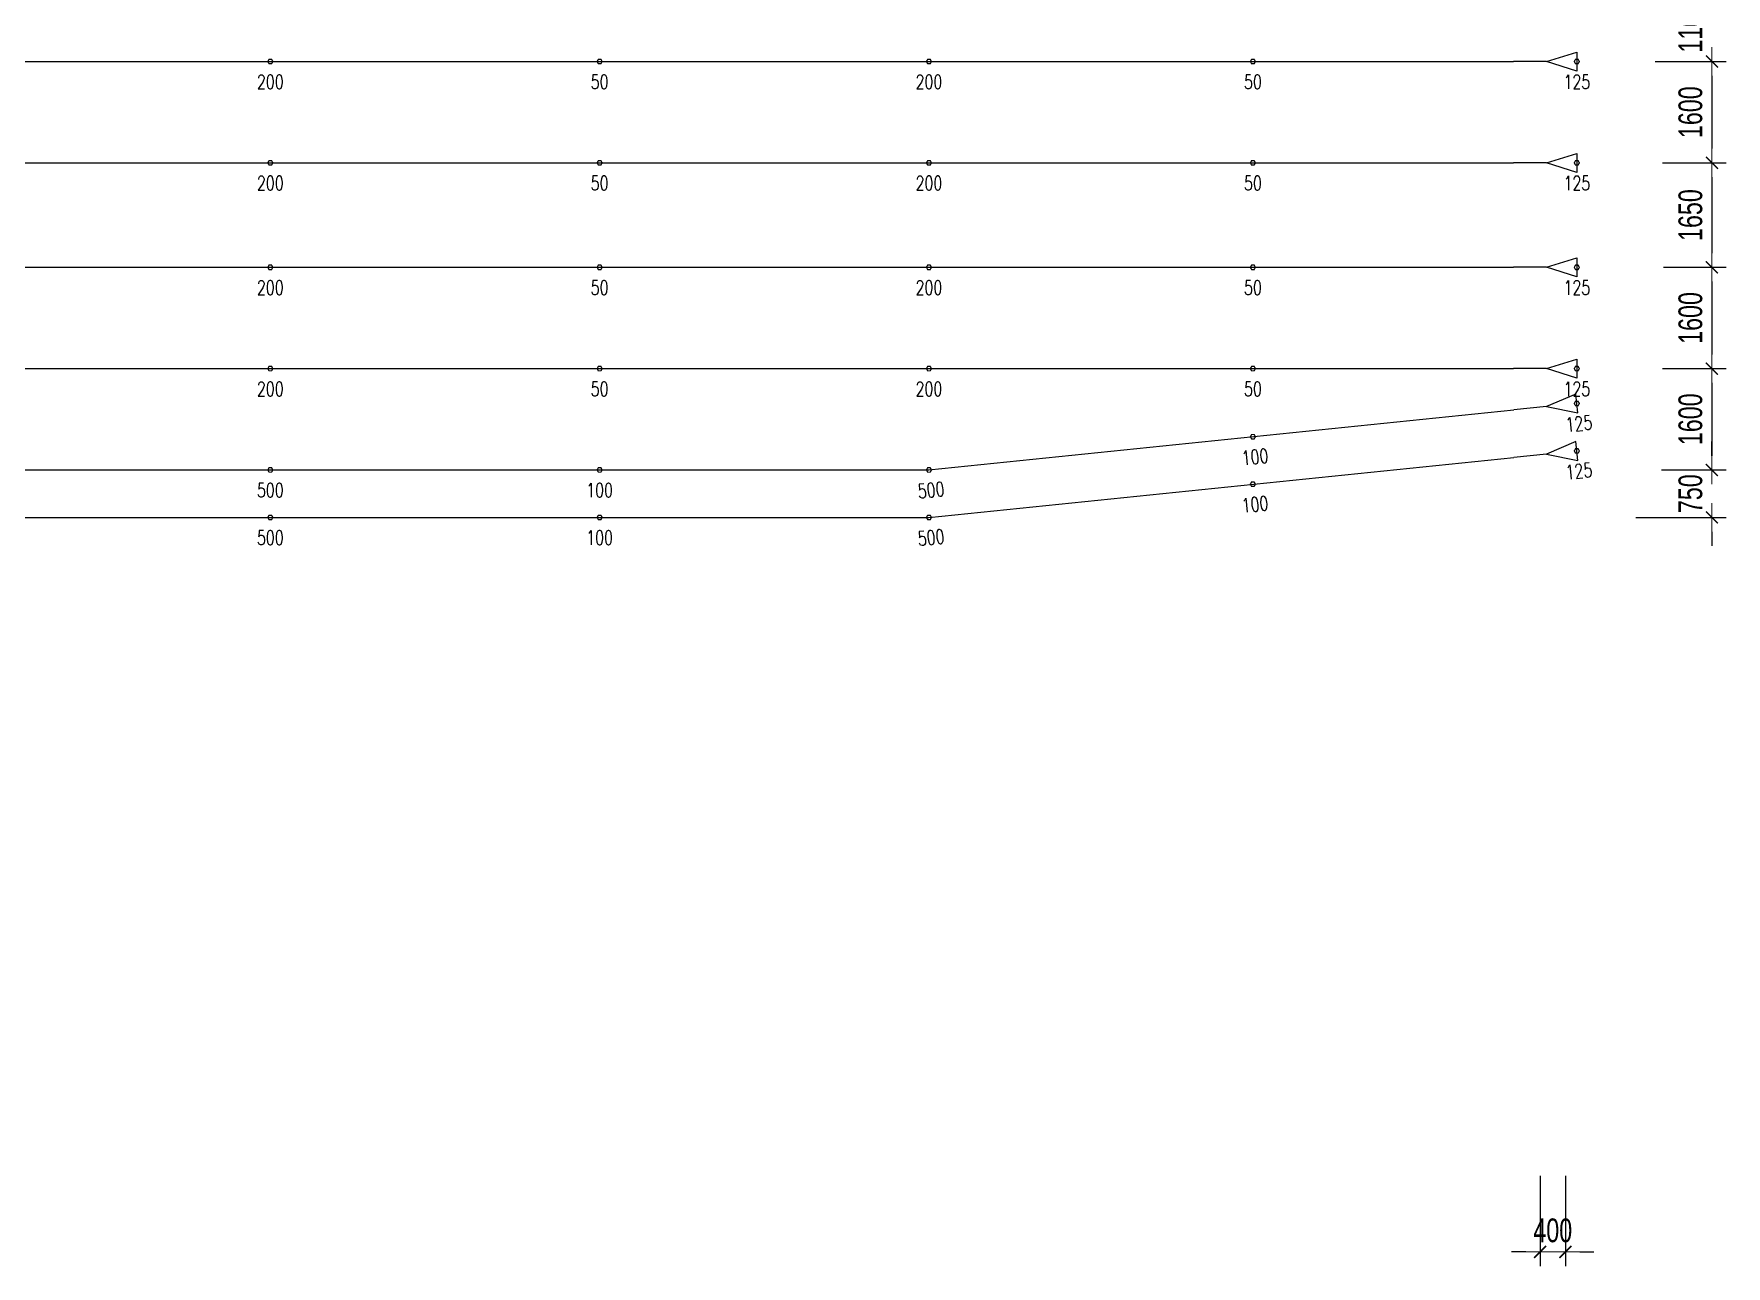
# Model space of a CAD drawing. Header units: millimetres. Extents: x 118516 to 588795, y -24154 to 50684.
# Drawn here: x 420116 to 446838, y -2925 to 16538 of the extents above; entities that cross this region are included whole.
import ezdxf
from ezdxf.enums import TextEntityAlignment as Align

# ---------------------------------------------------------------- set-up
doc = ezdxf.new("R2010")
doc.units = ezdxf.units.MM
doc.layers.get('0').update_dxf_attribs({"lineweight": 20})
doc.layers.get('Defpoints').update_dxf_attribs({"color": 151, "lineweight": 9})
doc.layers.add('ARES_TAG', color=3, linetype='Continuous')
doc.layers.add('NDC_S_TENDON', color=10, linetype='Continuous')
doc.layers.add('Current plane_Column', color=7, linetype='Continuous', true_color=0x4b00ff)
for name, color, linetype, lineweight in [('NDC_S-TENDON', 6, 'Continuous', 35), ('NDC_S_ANNO', 7, 'Continuous', 20), ('NDC_S_DIM', 1, 'Continuous', 15)]:
    doc.layers.add(name, color=color, linetype=linetype, lineweight=lineweight)
doc.styles.add('ARES_ROMANS_0.36', font='romans.shx', dxfattribs={"width": 0.36, "bigfont": 'vns.shx'})
doc.styles.add('NDC_ANNO', font='', dxfattribs={"width": 0.8})
doc.styles.add('NDC_DIM', font='', dxfattribs={"width": 0.75})
doc.styles.get('NDC_ANNO').set_extended_font_data('Dotum')
doc.styles.get('NDC_DIM').set_extended_font_data('Dotum')
doc.dimstyles.new('NDC_dim_150', dxfattribs={"dimscale": 150, "dimtxt": 2.5, "dimasz": 1.5, "dimexe": 1.5, "dimexo": 2.5, "dimgap": 1, "dimtad": 1, "dimdec": 0, "dimzin": 0, "dimdsep": 46, "dimtxsty": 'NDC_DIM', "dimblk": 'DIMMARK', "dimcen": 0.09, "dimdle": 1.2, "dimclrd": 1, "dimclre": 1, "dimclrt": 3, "dimadec": 0, "dimazin": 0, "dimtfac": 1, "dimtdec": 0, "dimtix": 1, "dimtofl": 0, "dimtmove": 0, "dimatfit": 3, "dimfxl": 8, "dimfxlon": 1, "dimtolj": 1, "dimtzin": 0, "dimarcsym": 0})

# ---------------------------------------------------------------- blocks, each defined once
blk = doc.blocks.new('DIMMARK')
at = {"layer": 'NDC_S_DIM', "color": 1}
blk.add_line((-1.5, 0), (1, 0), dxfattribs=at)
at = {"layer": 'NDC_S_DIM', "color": 2, "const_width": 0.1}
blk.add_lwpolyline([(-0.42, -0.42), (0.42, 0.42)], dxfattribs=at)
blk = doc.blocks.new('*D22')
at = {"layer": 'Defpoints', "color": 0, "ltscale": 100, "transparency": 16777216}
for p in [(443900, 12767), (444300, 12767), (444300, -2700)]:
    blk.add_point(p, dxfattribs=at)
at = {"layer": 'NDC_S_DIM', "color": 1, "lineweight": -2, "ltscale": 100, "transparency": 16777216}
for p, q in [((443900, -1500), (443900, -2925)), ((444300, -1500), (444300, -2925)), ((443675, -2700), (443450, -2700)), ((444525, -2700), (444750, -2700))]:
    blk.add_line(p, q, dxfattribs=at)
at = {"layer": 'NDC_S_DIM', "color": 1, "lineweight": -2, "ltscale": 100, "transparency": 16777216, "xscale": 225, "yscale": 225, "zscale": 225}
blk.add_blockref('DIMMARK', (443900, -2700), dxfattribs=at)
at = {"layer": 'NDC_S_DIM', "color": 1, "lineweight": -2, "ltscale": 100, "transparency": 16777216, "xscale": 225, "yscale": 225, "zscale": 225, "rotation": 180}
blk.add_blockref('DIMMARK', (444300, -2700), dxfattribs=at)
at = {"layer": 'NDC_S_DIM', "color": 3, "ltscale": 100, "transparency": 16777216, "insert": (444100, -2362), "char_height": 375, "attachment_point": 5, "style": 'NDC_DIM'}
blk.add_mtext('\\A1;400', dxfattribs=at)
blk = doc.blocks.new('*U490')
at = {"layer": 'NDC_S_TENDON'}
blk.add_line((5123, 0), (56672, 0), dxfattribs=at)
blk.add_lwpolyline([(57192, 0), (57672, 150), (57672, -150), (57192, 0), (56672, 0)], dxfattribs=at)
at = {"layer": 'ARES_TAG', "style": 'ARES_ROMANS_0.36', "width": 0.36}
blk.add_attdef('S3', text='', height=375, dxfattribs=at).set_placement((-7518, 0), align=Align.MIDDLE_CENTER)
blk = doc.blocks.new('*U530')
at = {"layer": 'NDC_S_TENDON'}
for p, q in [((-16450, 0), (25150, 0)), ((25150, 0), (34386, -948))]:
    blk.add_line(p, q, dxfattribs=at)
blk.add_lwpolyline([(34903, -1001), (35396, -901), (35365, -1199), (34903, -1001), (34386, -948)], dxfattribs=at)
at = {"layer": 'ARES_TAG', "style": 'ARES_ROMANS_0.36', "width": 0.36}
blk.add_attdef('S3', text='', height=375, rotation=6.0284, dxfattribs=at).set_placement((-29792, -1409), align=Align.MIDDLE_CENTER)
blk = doc.blocks.new('*U703')
at = {"layer": 'NDC_S_TENDON'}
for p, q in [((-16450, 0), (25150, 0)), ((25150, 0), (34386, -948))]:
    blk.add_line(p, q, dxfattribs=at)
blk.add_lwpolyline([(34903, -1001), (35396, -901), (35365, -1199), (34903, -1001), (34386, -948)], dxfattribs=at)
at = {"layer": 'ARES_TAG', "style": 'ARES_ROMANS_0.36', "width": 0.36}
blk.add_attdef('S3', text='', height=375, rotation=6.0284, dxfattribs=at).set_placement((-30967, -1533), align=Align.MIDDLE_CENTER)
blk = doc.blocks.new('HTB TDX')
at = {"layer": 'NDC_S-TENDON', "linetype": 'Continuous'}
for points, elevation in [([(41290, 6600, 20, 20, 0), (41270, 6635, 20, 20, 0), (41230, 6635, 20, 20, 0), (41210, 6600, 20, 20, 0), (41230, 6565, 20, 20, 0), (41270, 6565, 20, 20, 0)], 3650), ([(41290, 6600, 20, 20, 0), (41270, 6635, 20, 20, 0), (41230, 6635, 20, 20, 0), (41210, 6600, 20, 20, 0), (41230, 6565, 20, 20, 0), (41270, 6565, 20, 20, 0)], 3650), ([(41290, 6600, 20, 20, 0), (41270, 6635, 20, 20, 0), (41230, 6635, 20, 20, 0), (41210, 6600, 20, 20, 0), (41230, 6565, 20, 20, 0), (41270, 6565, 20, 20, 0)], 3650), ([(41290, 6600, 20, 20, 0), (41270, 6635, 20, 20, 0), (41230, 6635, 20, 20, 0), (41210, 6600, 20, 20, 0), (41230, 6565, 20, 20, 0), (41270, 6565, 20, 20, 0)], 3650), ([(46490, 6600, 20, 20, 0), (46470, 6635, 20, 20, 0), (46430, 6635, 20, 20, 0), (46410, 6600, 20, 20, 0), (46430, 6565, 20, 20, 0), (46470, 6565, 20, 20, 0)], 3500), ([(46490, 6600, 20, 20, 0), (46470, 6635, 20, 20, 0), (46430, 6635, 20, 20, 0), (46410, 6600, 20, 20, 0), (46430, 6565, 20, 20, 0), (46470, 6565, 20, 20, 0)], 3500), ([(51690, 6600, 20, 20, 0), (51670, 6635, 20, 20, 0), (51630, 6635, 20, 20, 0), (51610, 6600, 20, 20, 0), (51630, 6565, 20, 20, 0), (51670, 6565, 20, 20, 0)], 3650), ([(51690, 6600, 20, 20, 0), (51670, 6635, 20, 20, 0), (51630, 6635, 20, 20, 0), (51610, 6600, 20, 20, 0), (51630, 6565, 20, 20, 0), (51670, 6565, 20, 20, 0)], 3650), ([(51690, 6600, 20, 20, 0), (51670, 6635, 20, 20, 0), (51630, 6635, 20, 20, 0), (51610, 6600, 20, 20, 0), (51630, 6565, 20, 20, 0), (51670, 6565, 20, 20, 0)], 3650), ([(51690, 6600, 20, 20, 0), (51670, 6635, 20, 20, 0), (51630, 6635, 20, 20, 0), (51610, 6600, 20, 20, 0), (51630, 6565, 20, 20, 0), (51670, 6565, 20, 20, 0)], 3650), ([(56805, 6600, 20, 20, 0), (56785, 6635, 20, 20, 0), (56745, 6635, 20, 20, 0), (56725, 6600, 20, 20, 0), (56745, 6565, 20, 20, 0), (56785, 6565, 20, 20, 0)], 3500), ([(56805, 6600, 20, 20, 0), (56785, 6635, 20, 20, 0), (56745, 6635, 20, 20, 0), (56725, 6600, 20, 20, 0), (56745, 6565, 20, 20, 0), (56785, 6565, 20, 20, 0)], 3500), ([(61920, 6600, 20, 20, 0), (61900, 6635, 20, 20, 0), (61860, 6635, 20, 20, 0), (61840, 6600, 20, 20, 0), (61860, 6565, 20, 20, 0), (61900, 6565, 20, 20, 0)], 3575), ([(61920, 6600, 20, 20, 0), (61900, 6635, 20, 20, 0), (61860, 6635, 20, 20, 0), (61840, 6600, 20, 20, 0), (61860, 6565, 20, 20, 0), (61900, 6565, 20, 20, 0)], 3575), ([(41290, 5000, 20, 20, 0), (41270, 5035, 20, 20, 0), (41230, 5035, 20, 20, 0), (41210, 5000, 20, 20, 0), (41230, 4965, 20, 20, 0), (41270, 4965, 20, 20, 0)], 3650), ([(41290, 5000, 20, 20, 0), (41270, 5035, 20, 20, 0), (41230, 5035, 20, 20, 0), (41210, 5000, 20, 20, 0), (41230, 4965, 20, 20, 0), (41270, 4965, 20, 20, 0)], 3650), ([(41290, 5000, 20, 20, 0), (41270, 5035, 20, 20, 0), (41230, 5035, 20, 20, 0), (41210, 5000, 20, 20, 0), (41230, 4965, 20, 20, 0), (41270, 4965, 20, 20, 0)], 3650), ([(41290, 5000, 20, 20, 0), (41270, 5035, 20, 20, 0), (41230, 5035, 20, 20, 0), (41210, 5000, 20, 20, 0), (41230, 4965, 20, 20, 0), (41270, 4965, 20, 20, 0)], 3650), ([(46490, 5000, 20, 20, 0), (46470, 5035, 20, 20, 0), (46430, 5035, 20, 20, 0), (46410, 5000, 20, 20, 0), (46430, 4965, 20, 20, 0), (46470, 4965, 20, 20, 0)], 3500), ([(46490, 5000, 20, 20, 0), (46470, 5035, 20, 20, 0), (46430, 5035, 20, 20, 0), (46410, 5000, 20, 20, 0), (46430, 4965, 20, 20, 0), (46470, 4965, 20, 20, 0)], 3500), ([(51690, 5000, 20, 20, 0), (51670, 5035, 20, 20, 0), (51630, 5035, 20, 20, 0), (51610, 5000, 20, 20, 0), (51630, 4965, 20, 20, 0), (51670, 4965, 20, 20, 0)], 3650), ([(51690, 5000, 20, 20, 0), (51670, 5035, 20, 20, 0), (51630, 5035, 20, 20, 0), (51610, 5000, 20, 20, 0), (51630, 4965, 20, 20, 0), (51670, 4965, 20, 20, 0)], 3650), ([(51690, 5000, 20, 20, 0), (51670, 5035, 20, 20, 0), (51630, 5035, 20, 20, 0), (51610, 5000, 20, 20, 0), (51630, 4965, 20, 20, 0), (51670, 4965, 20, 20, 0)], 3650), ([(51690, 5000, 20, 20, 0), (51670, 5035, 20, 20, 0), (51630, 5035, 20, 20, 0), (51610, 5000, 20, 20, 0), (51630, 4965, 20, 20, 0), (51670, 4965, 20, 20, 0)], 3650), ([(56805, 5000, 20, 20, 0), (56785, 5035, 20, 20, 0), (56745, 5035, 20, 20, 0), (56725, 5000, 20, 20, 0), (56745, 4965, 20, 20, 0), (56785, 4965, 20, 20, 0)], 3500), ([(56805, 5000, 20, 20, 0), (56785, 5035, 20, 20, 0), (56745, 5035, 20, 20, 0), (56725, 5000, 20, 20, 0), (56745, 4965, 20, 20, 0), (56785, 4965, 20, 20, 0)], 3500), ([(61920, 5000, 20, 20, 0), (61900, 5035, 20, 20, 0), (61860, 5035, 20, 20, 0), (61840, 5000, 20, 20, 0), (61860, 4965, 20, 20, 0), (61900, 4965, 20, 20, 0)], 3575), ([(61920, 5000, 20, 20, 0), (61900, 5035, 20, 20, 0), (61860, 5035, 20, 20, 0), (61840, 5000, 20, 20, 0), (61860, 4965, 20, 20, 0), (61900, 4965, 20, 20, 0)], 3575), ([(41290, 3350, 20, 20, 0), (41270, 3385, 20, 20, 0), (41230, 3385, 20, 20, 0), (41210, 3350, 20, 20, 0), (41230, 3315, 20, 20, 0), (41270, 3315, 20, 20, 0)], 3650), ([(41290, 3350, 20, 20, 0), (41270, 3385, 20, 20, 0), (41230, 3385, 20, 20, 0), (41210, 3350, 20, 20, 0), (41230, 3315, 20, 20, 0), (41270, 3315, 20, 20, 0)], 3650), ([(41290, 3350, 20, 20, 0), (41270, 3385, 20, 20, 0), (41230, 3385, 20, 20, 0), (41210, 3350, 20, 20, 0), (41230, 3315, 20, 20, 0), (41270, 3315, 20, 20, 0)], 3650), ([(41290, 3350, 20, 20, 0), (41270, 3385, 20, 20, 0), (41230, 3385, 20, 20, 0), (41210, 3350, 20, 20, 0), (41230, 3315, 20, 20, 0), (41270, 3315, 20, 20, 0)], 3650), ([(46490, 3350, 20, 20, 0), (46470, 3385, 20, 20, 0), (46430, 3385, 20, 20, 0), (46410, 3350, 20, 20, 0), (46430, 3315, 20, 20, 0), (46470, 3315, 20, 20, 0)], 3500), ([(46490, 3350, 20, 20, 0), (46470, 3385, 20, 20, 0), (46430, 3385, 20, 20, 0), (46410, 3350, 20, 20, 0), (46430, 3315, 20, 20, 0), (46470, 3315, 20, 20, 0)], 3500), ([(51690, 3350, 20, 20, 0), (51670, 3385, 20, 20, 0), (51630, 3385, 20, 20, 0), (51610, 3350, 20, 20, 0), (51630, 3315, 20, 20, 0), (51670, 3315, 20, 20, 0)], 3650), ([(51690, 3350, 20, 20, 0), (51670, 3385, 20, 20, 0), (51630, 3385, 20, 20, 0), (51610, 3350, 20, 20, 0), (51630, 3315, 20, 20, 0), (51670, 3315, 20, 20, 0)], 3650), ([(51690, 3350, 20, 20, 0), (51670, 3385, 20, 20, 0), (51630, 3385, 20, 20, 0), (51610, 3350, 20, 20, 0), (51630, 3315, 20, 20, 0), (51670, 3315, 20, 20, 0)], 3650), ([(51690, 3350, 20, 20, 0), (51670, 3385, 20, 20, 0), (51630, 3385, 20, 20, 0), (51610, 3350, 20, 20, 0), (51630, 3315, 20, 20, 0), (51670, 3315, 20, 20, 0)], 3650), ([(56805, 3350, 20, 20, 0), (56785, 3385, 20, 20, 0), (56745, 3385, 20, 20, 0), (56725, 3350, 20, 20, 0), (56745, 3315, 20, 20, 0), (56785, 3315, 20, 20, 0)], 3500), ([(56805, 3350, 20, 20, 0), (56785, 3385, 20, 20, 0), (56745, 3385, 20, 20, 0), (56725, 3350, 20, 20, 0), (56745, 3315, 20, 20, 0), (56785, 3315, 20, 20, 0)], 3500), ([(61920, 3350, 20, 20, 0), (61900, 3385, 20, 20, 0), (61860, 3385, 20, 20, 0), (61840, 3350, 20, 20, 0), (61860, 3315, 20, 20, 0), (61900, 3315, 20, 20, 0)], 3575), ([(61920, 3350, 20, 20, 0), (61900, 3385, 20, 20, 0), (61860, 3385, 20, 20, 0), (61840, 3350, 20, 20, 0), (61860, 3315, 20, 20, 0), (61900, 3315, 20, 20, 0)], 3575), ([(41290, 1750, 20, 20, 0), (41270, 1785, 20, 20, 0), (41230, 1785, 20, 20, 0), (41210, 1750, 20, 20, 0), (41230, 1715, 20, 20, 0), (41270, 1715, 20, 20, 0)], 3650), ([(41290, 1750, 20, 20, 0), (41270, 1785, 20, 20, 0), (41230, 1785, 20, 20, 0), (41210, 1750, 20, 20, 0), (41230, 1715, 20, 20, 0), (41270, 1715, 20, 20, 0)], 3650), ([(41290, 1750, 20, 20, 0), (41270, 1785, 20, 20, 0), (41230, 1785, 20, 20, 0), (41210, 1750, 20, 20, 0), (41230, 1715, 20, 20, 0), (41270, 1715, 20, 20, 0)], 3650), ([(41290, 1750, 20, 20, 0), (41270, 1785, 20, 20, 0), (41230, 1785, 20, 20, 0), (41210, 1750, 20, 20, 0), (41230, 1715, 20, 20, 0), (41270, 1715, 20, 20, 0)], 3650), ([(46490, 1750, 20, 20, 0), (46470, 1785, 20, 20, 0), (46430, 1785, 20, 20, 0), (46410, 1750, 20, 20, 0), (46430, 1715, 20, 20, 0), (46470, 1715, 20, 20, 0)], 3500), ([(46490, 1750, 20, 20, 0), (46470, 1785, 20, 20, 0), (46430, 1785, 20, 20, 0), (46410, 1750, 20, 20, 0), (46430, 1715, 20, 20, 0), (46470, 1715, 20, 20, 0)], 3500), ([(51690, 1750, 20, 20, 0), (51670, 1785, 20, 20, 0), (51630, 1785, 20, 20, 0), (51610, 1750, 20, 20, 0), (51630, 1715, 20, 20, 0), (51670, 1715, 20, 20, 0)], 3650), ([(51690, 1750, 20, 20, 0), (51670, 1785, 20, 20, 0), (51630, 1785, 20, 20, 0), (51610, 1750, 20, 20, 0), (51630, 1715, 20, 20, 0), (51670, 1715, 20, 20, 0)], 3650), ([(51690, 1750, 20, 20, 0), (51670, 1785, 20, 20, 0), (51630, 1785, 20, 20, 0), (51610, 1750, 20, 20, 0), (51630, 1715, 20, 20, 0), (51670, 1715, 20, 20, 0)], 3650), ([(51690, 1750, 20, 20, 0), (51670, 1785, 20, 20, 0), (51630, 1785, 20, 20, 0), (51610, 1750, 20, 20, 0), (51630, 1715, 20, 20, 0), (51670, 1715, 20, 20, 0)], 3650), ([(56805, 1750, 20, 20, 0), (56785, 1785, 20, 20, 0), (56745, 1785, 20, 20, 0), (56725, 1750, 20, 20, 0), (56745, 1715, 20, 20, 0), (56785, 1715, 20, 20, 0)], 3500), ([(56805, 1750, 20, 20, 0), (56785, 1785, 20, 20, 0), (56745, 1785, 20, 20, 0), (56725, 1750, 20, 20, 0), (56745, 1715, 20, 20, 0), (56785, 1715, 20, 20, 0)], 3500), ([(61920, 1750, 20, 20, 0), (61900, 1785, 20, 20, 0), (61860, 1785, 20, 20, 0), (61840, 1750, 20, 20, 0), (61860, 1715, 20, 20, 0), (61900, 1715, 20, 20, 0)], 3575), ([(61920, 1750, 20, 20, 0), (61900, 1785, 20, 20, 0), (61860, 1785, 20, 20, 0), (61840, 1750, 20, 20, 0), (61860, 1715, 20, 20, 0), (61900, 1715, 20, 20, 0)], 3575), ([(61920, 1200, 20, 20, 0), (61900, 1235, 20, 20, 0), (61860, 1235, 20, 20, 0), (61840, 1200, 20, 20, 0), (61860, 1165, 20, 20, 0), (61900, 1165, 20, 20, 0)], 3575), ([(61920, 1200, 20, 20, 0), (61900, 1235, 20, 20, 0), (61860, 1235, 20, 20, 0), (61840, 1200, 20, 20, 0), (61860, 1165, 20, 20, 0), (61900, 1165, 20, 20, 0)], 3575), ([(56805, 675, 20, 20, 0), (56785, 710, 20, 20, 0), (56745, 710, 20, 20, 0), (56725, 675, 20, 20, 0), (56745, 640, 20, 20, 0), (56785, 640, 20, 20, 0)], 3200), ([(56805, 675, 20, 20, 0), (56785, 710, 20, 20, 0), (56745, 710, 20, 20, 0), (56725, 675, 20, 20, 0), (56745, 640, 20, 20, 0), (56785, 640, 20, 20, 0)], 3200), ([(61920, 450, 20, 20, 0), (61900, 485, 20, 20, 0), (61860, 485, 20, 20, 0), (61840, 450, 20, 20, 0), (61860, 415, 20, 20, 0), (61900, 415, 20, 20, 0)], 3575), ([(61920, 450, 20, 20, 0), (61900, 485, 20, 20, 0), (61860, 485, 20, 20, 0), (61840, 450, 20, 20, 0), (61860, 415, 20, 20, 0), (61900, 415, 20, 20, 0)], 3575), ([(41290, 150, 20, 20, 0), (41270, 185, 20, 20, 0), (41230, 185, 20, 20, 0), (41210, 150, 20, 20, 0), (41230, 115, 20, 20, 0), (41270, 115, 20, 20, 0)], 3600), ([(41290, 150, 20, 20, 0), (41270, 185, 20, 20, 0), (41230, 185, 20, 20, 0), (41210, 150, 20, 20, 0), (41230, 115, 20, 20, 0), (41270, 115, 20, 20, 0)], 3600), ([(41290, 150, 20, 20, 0), (41270, 185, 20, 20, 0), (41230, 185, 20, 20, 0), (41210, 150, 20, 20, 0), (41230, 115, 20, 20, 0), (41270, 115, 20, 20, 0)], 3600), ([(41290, 150, 20, 20, 0), (41270, 185, 20, 20, 0), (41230, 185, 20, 20, 0), (41210, 150, 20, 20, 0), (41230, 115, 20, 20, 0), (41270, 115, 20, 20, 0)], 3600), ([(46490, 150, 20, 20, 0), (46470, 185, 20, 20, 0), (46430, 185, 20, 20, 0), (46410, 150, 20, 20, 0), (46430, 115, 20, 20, 0), (46470, 115, 20, 20, 0)], 3200), ([(46490, 150, 20, 20, 0), (46470, 185, 20, 20, 0), (46430, 185, 20, 20, 0), (46410, 150, 20, 20, 0), (46430, 115, 20, 20, 0), (46470, 115, 20, 20, 0)], 3200), ([(51690, 150, 20, 20, 0), (51670, 185, 20, 20, 0), (51630, 185, 20, 20, 0), (51610, 150, 20, 20, 0), (51630, 115, 20, 20, 0), (51670, 115, 20, 20, 0)], 3600), ([(51690, 150, 20, 20, 0), (51670, 185, 20, 20, 0), (51630, 185, 20, 20, 0), (51610, 150, 20, 20, 0), (51630, 115, 20, 20, 0), (51670, 115, 20, 20, 0)], 3600), ([(51690, 150, 20, 20, 0), (51670, 185, 20, 20, 0), (51630, 185, 20, 20, 0), (51610, 150, 20, 20, 0), (51630, 115, 20, 20, 0), (51670, 115, 20, 20, 0)], 3600), ([(51690, 150, 20, 20, 0), (51670, 185, 20, 20, 0), (51630, 185, 20, 20, 0), (51610, 150, 20, 20, 0), (51630, 115, 20, 20, 0), (51670, 115, 20, 20, 0)], 3600), ([(56805, -75, 20, 20, 0), (56785, -40, 20, 20, 0), (56745, -40, 20, 20, 0), (56725, -75, 20, 20, 0), (56745, -110, 20, 20, 0), (56785, -110, 20, 20, 0)], 3200), ([(56805, -75, 20, 20, 0), (56785, -40, 20, 20, 0), (56745, -40, 20, 20, 0), (56725, -75, 20, 20, 0), (56745, -110, 20, 20, 0), (56785, -110, 20, 20, 0)], 3200), ([(41290, -600, 20, 20, 0), (41270, -565, 20, 20, 0), (41230, -565, 20, 20, 0), (41210, -600, 20, 20, 0), (41230, -635, 20, 20, 0), (41270, -635, 20, 20, 0)], 3600), ([(41290, -600, 20, 20, 0), (41270, -565, 20, 20, 0), (41230, -565, 20, 20, 0), (41210, -600, 20, 20, 0), (41230, -635, 20, 20, 0), (41270, -635, 20, 20, 0)], 3600), ([(41290, -600, 20, 20, 0), (41270, -565, 20, 20, 0), (41230, -565, 20, 20, 0), (41210, -600, 20, 20, 0), (41230, -635, 20, 20, 0), (41270, -635, 20, 20, 0)], 3600), ([(41290, -600, 20, 20, 0), (41270, -565, 20, 20, 0), (41230, -565, 20, 20, 0), (41210, -600, 20, 20, 0), (41230, -635, 20, 20, 0), (41270, -635, 20, 20, 0)], 3600), ([(46490, -600, 20, 20, 0), (46470, -565, 20, 20, 0), (46430, -565, 20, 20, 0), (46410, -600, 20, 20, 0), (46430, -635, 20, 20, 0), (46470, -635, 20, 20, 0)], 3200), ([(46490, -600, 20, 20, 0), (46470, -565, 20, 20, 0), (46430, -565, 20, 20, 0), (46410, -600, 20, 20, 0), (46430, -635, 20, 20, 0), (46470, -635, 20, 20, 0)], 3200), ([(51690, -600, 20, 20, 0), (51670, -565, 20, 20, 0), (51630, -565, 20, 20, 0), (51610, -600, 20, 20, 0), (51630, -635, 20, 20, 0), (51670, -635, 20, 20, 0)], 3600), ([(51690, -600, 20, 20, 0), (51670, -565, 20, 20, 0), (51630, -565, 20, 20, 0), (51610, -600, 20, 20, 0), (51630, -635, 20, 20, 0), (51670, -635, 20, 20, 0)], 3600), ([(51690, -600, 20, 20, 0), (51670, -565, 20, 20, 0), (51630, -565, 20, 20, 0), (51610, -600, 20, 20, 0), (51630, -635, 20, 20, 0), (51670, -635, 20, 20, 0)], 3600), ([(51690, -600, 20, 20, 0), (51670, -565, 20, 20, 0), (51630, -565, 20, 20, 0), (51610, -600, 20, 20, 0), (51630, -635, 20, 20, 0), (51670, -635, 20, 20, 0)], 3600)]:
    blk.add_lwpolyline(points, format="xyseb", close=True, dxfattribs=dict(at, elevation=elevation))
for p in [(4208, 6600, 3503), (4208, 5000, 3503), (4208, 3350, 3503), (4208, 1750, 3503)]:
    blk.add_blockref('*U490', p)
at = {"xscale": -1, "rotation": 180}
for name, p in [('*U703', (26500, 150)), ('*U530', (26500, -600))]:
    blk.add_blockref(name, p, dxfattribs=at)
at = {"layer": 'NDC_S_ANNO', "linetype": 'Continuous', "char_height": 225, "attachment_point": 5, "line_spacing_factor": 0.75, "style": 'NDC_ANNO'}
for s, insert in [('\\FSTANDARD.shx;200', (41250, 6280, 3650)), ('\\FSTANDARD.shx;50', (46450, 6280, 3500)), ('\\FSTANDARD.shx;200', (51650, 6280, 3650)), ('\\FSTANDARD.shx;50', (56765, 6280, 3500)), ('\\FSTANDARD.shx;125', (61880, 6280, 3575)), ('\\FSTANDARD.shx;200', (41250, 4680, 3650)), ('\\FSTANDARD.shx;50', (46450, 4680, 3500)), ('\\FSTANDARD.shx;200', (51650, 4680, 3650)), ('\\FSTANDARD.shx;50', (56765, 4680, 3500)), ('\\FSTANDARD.shx;125', (61880, 4680, 3575)), ('\\FSTANDARD.shx;200', (41250, 3030, 3650)), ('\\FSTANDARD.shx;50', (46450, 3030, 3500)), ('\\FSTANDARD.shx;200', (51650, 3030, 3650)), ('\\FSTANDARD.shx;50', (56765, 3030, 3500)), ('\\FSTANDARD.shx;125', (61880, 3030, 3575)), ('\\FSTANDARD.shx;200', (41250, 1430, 3650)), ('\\FSTANDARD.shx;50', (46450, 1430, 3500)), ('\\FSTANDARD.shx;200', (51650, 1430, 3650)), ('\\FSTANDARD.shx;50', (56765, 1430, 3500)), ('\\FSTANDARD.shx;125', (61880, 1430, 3575)), ('\\FSTANDARD.shx;500', (41250, -170, 3600)), ('\\FSTANDARD.shx;100', (46450, -170, 3200)), ('\\FSTANDARD.shx;500', (41250, -920, 3600)), ('\\FSTANDARD.shx;100', (46450, -920, 3200))]:
    blk.add_mtext(s, dxfattribs=dict(at, insert=insert))
at = {"layer": 'NDC_S_ANNO', "linetype": 'Continuous', "char_height": 225, "attachment_point": 5, "rotation": 5.8603, "line_spacing_factor": 0.75, "style": 'NDC_ANNO'}
for s, insert in [('\\FSTANDARD.shx;125', (61913, 882, 3575)), ('\\FSTANDARD.shx;100', (56798, 357, 3200)), ('\\FSTANDARD.shx;125', (61913, 132, 3575)), ('\\FSTANDARD.shx;500', (51683, -168, 3600)), ('\\FSTANDARD.shx;100', (56798, -393, 3200)), ('\\FSTANDARD.shx;500', (51683, -918, 3600))]:
    blk.add_mtext(s, dxfattribs=dict(at, insert=insert))
blk = doc.blocks.new('*D427')
at = {"layer": 'Defpoints', "color": 0, "ltscale": 100, "transparency": 16777216}
for p in [(443241, 17200, 3630), (443265, 16100, 2814), (446613, 16100)]:
    blk.add_point(p, dxfattribs=at)
at = {"layer": 'NDC_S_DIM', "color": 1, "lineweight": -2, "ltscale": 100, "transparency": 16777216}
for p, q in [((446613, 17425), (446613, 17650)), ((445835, 17200), (446838, 17200)), ((445719, 16100), (446838, 16100)), ((446613, 15875), (446613, 15650))]:
    blk.add_line(p, q, dxfattribs=at)
at = {"layer": 'NDC_S_DIM', "color": 1, "lineweight": -2, "ltscale": 100, "transparency": 16777216, "xscale": 225, "yscale": 225, "zscale": 225}
for p, rotation in [((446613, 17200), 270), ((446613, 16100), 90)]:
    blk.add_blockref('DIMMARK', p, dxfattribs=dict(at, rotation=rotation))
at = {"layer": 'NDC_S_DIM', "color": 3, "ltscale": 100, "transparency": 16777216, "insert": (446275, 16650), "char_height": 375, "attachment_point": 5, "rotation": 90, "style": 'NDC_DIM'}
blk.add_mtext('\\A1;1100', dxfattribs=at)
blk = doc.blocks.new('*D428')
at = {"layer": 'Defpoints', "color": 0, "ltscale": 100, "transparency": 16777216}
for p in [(443265, 16100, 2814), (443241, 14500, 3630), (446613, 14500)]:
    blk.add_point(p, dxfattribs=at)
at = {"layer": 'NDC_S_DIM', "color": 1, "lineweight": -2, "ltscale": 100, "transparency": 16777216}
for p, q in [((445719, 16100), (446838, 16100)), ((446613, 15875), (446613, 14725)), ((445835, 14500), (446838, 14500))]:
    blk.add_line(p, q, dxfattribs=at)
at = {"layer": 'NDC_S_DIM', "color": 1, "lineweight": -2, "ltscale": 100, "transparency": 16777216, "xscale": 225, "yscale": 225, "zscale": 225}
for p, rotation in [((446613, 16100), 90), ((446613, 14500), 270)]:
    blk.add_blockref('DIMMARK', p, dxfattribs=dict(at, rotation=rotation))
at = {"layer": 'NDC_S_DIM', "color": 3, "ltscale": 100, "transparency": 16777216, "insert": (446275, 15300), "char_height": 375, "attachment_point": 5, "rotation": 90, "style": 'NDC_DIM'}
blk.add_mtext('\\A1;1600', dxfattribs=at)
blk = doc.blocks.new('*D429')
at = {"layer": 'Defpoints', "color": 0, "ltscale": 100, "transparency": 16777216}
for p in [(443241, 14500, 3630), (443352, 12850, 3633), (446613, 12850)]:
    blk.add_point(p, dxfattribs=at)
at = {"layer": 'NDC_S_DIM', "color": 1, "lineweight": -2, "ltscale": 100, "transparency": 16777216}
for p, q in [((445835, 14500), (446838, 14500)), ((446613, 14275), (446613, 13075)), ((445851, 12850), (446838, 12850))]:
    blk.add_line(p, q, dxfattribs=at)
at = {"layer": 'NDC_S_DIM', "color": 1, "lineweight": -2, "ltscale": 100, "transparency": 16777216, "xscale": 225, "yscale": 225, "zscale": 225}
for p, rotation in [((446613, 14500), 90), ((446613, 12850), 270)]:
    blk.add_blockref('DIMMARK', p, dxfattribs=dict(at, rotation=rotation))
at = {"layer": 'NDC_S_DIM', "color": 3, "ltscale": 100, "transparency": 16777216, "insert": (446275, 13675), "char_height": 375, "attachment_point": 5, "rotation": 90, "style": 'NDC_DIM'}
blk.add_mtext('\\A1;1650', dxfattribs=at)
blk = doc.blocks.new('*D430')
at = {"layer": 'Defpoints', "color": 0, "ltscale": 100, "transparency": 16777216}
for p in [(443352, 12850, 3633), (443215, 11250, 3629), (446613, 11250)]:
    blk.add_point(p, dxfattribs=at)
at = {"layer": 'NDC_S_DIM', "color": 1, "lineweight": -2, "ltscale": 100, "transparency": 16777216}
for p, q in [((445851, 12850), (446838, 12850)), ((446613, 12625), (446613, 11475)), ((445831, 11250), (446838, 11250))]:
    blk.add_line(p, q, dxfattribs=at)
at = {"layer": 'NDC_S_DIM', "color": 1, "lineweight": -2, "ltscale": 100, "transparency": 16777216, "xscale": 225, "yscale": 225, "zscale": 225}
for p, rotation in [((446613, 12850), 90), ((446613, 11250), 270)]:
    blk.add_blockref('DIMMARK', p, dxfattribs=dict(at, rotation=rotation))
at = {"layer": 'NDC_S_DIM', "color": 3, "ltscale": 100, "transparency": 16777216, "insert": (446275, 12050), "char_height": 375, "attachment_point": 5, "rotation": 90, "style": 'NDC_DIM'}
blk.add_mtext('\\A1;1600', dxfattribs=at)
blk = doc.blocks.new('*D431')
at = {"layer": 'Defpoints', "color": 0, "ltscale": 100, "transparency": 16777216}
for p in [(443215, 11250, 3629), (443189, 9650, 3543), (446613, 9650)]:
    blk.add_point(p, dxfattribs=at)
at = {"layer": 'NDC_S_DIM', "color": 1, "lineweight": -2, "ltscale": 100, "transparency": 16777216}
for p, q in [((445831, 11250), (446838, 11250)), ((446613, 11025), (446613, 9875)), ((445816, 9650), (446838, 9650))]:
    blk.add_line(p, q, dxfattribs=at)
at = {"layer": 'NDC_S_DIM', "color": 1, "lineweight": -2, "ltscale": 100, "transparency": 16777216, "xscale": 225, "yscale": 225, "zscale": 225}
for p, rotation in [((446613, 11250), 90), ((446613, 9650), 270)]:
    blk.add_blockref('DIMMARK', p, dxfattribs=dict(at, rotation=rotation))
at = {"layer": 'NDC_S_DIM', "color": 3, "ltscale": 100, "transparency": 16777216, "insert": (446275, 10450), "char_height": 375, "attachment_point": 5, "rotation": 90, "style": 'NDC_DIM'}
blk.add_mtext('\\A1;1600', dxfattribs=at)
blk = doc.blocks.new('*D432')
at = {"layer": 'Defpoints', "color": 0, "ltscale": 100, "transparency": 16777216}
for p in [(443189, 9650, 3543), (443240, 8900), (446613, 8900)]:
    blk.add_point(p, dxfattribs=at)
at = {"layer": 'NDC_S_DIM', "color": 1, "lineweight": -2, "ltscale": 100, "transparency": 16777216}
for p, q in [((446613, 9875), (446613, 10100)), ((445816, 9650), (446838, 9650)), ((445413, 8900), (446838, 8900)), ((446613, 8675), (446613, 8450))]:
    blk.add_line(p, q, dxfattribs=at)
at = {"layer": 'NDC_S_DIM', "color": 1, "lineweight": -2, "ltscale": 100, "transparency": 16777216, "xscale": 225, "yscale": 225, "zscale": 225}
for p, rotation in [((446613, 9650), 270), ((446613, 8900), 90)]:
    blk.add_blockref('DIMMARK', p, dxfattribs=dict(at, rotation=rotation))
at = {"layer": 'NDC_S_DIM', "color": 3, "ltscale": 100, "transparency": 16777216, "insert": (446275, 9275), "char_height": 375, "attachment_point": 5, "rotation": 90, "style": 'NDC_DIM'}
blk.add_mtext('\\A1;750', dxfattribs=at)

msp = doc.modelspace()

# ---------------------------------------------------------------- block references
at = {"layer": 'Current plane_Column'}
msp.add_blockref('HTB TDX', (382600, 9500), dxfattribs=at)

# ---------------------------------------------------------------- dimensions: what is measured, and where the dimension line sits
at = {"layer": 'NDC_S_DIM', "ltscale": 100}
for base, p1, p2, picture, middle in [((446613, 16100.1), (443241.3, 17200.1, 3630.1), (443264.8, 16100.1, 2814.1), '*D427', (446275.3, 16650.1)), ((446613, 14500), (443264.8, 16100.1, 2814.1), (443241.3, 14500, 3630.1), '*D428', (446275.3, 15300.1)), ((446613, 12850), (443241.3, 14500, 3630.1), (443351.7, 12850, 3633.3), '*D429', (446275.3, 13675)), ((446613, 11250), (443351.7, 12850, 3633.3), (443214.9, 11250, 3629.4), '*D430', (446275.3, 12050)), ((446613, 9650), (443214.9, 11250, 3629.4), (443188.6, 9650, 3543), '*D431', (446275.3, 10450)), ((446613, 8900), (443188.6, 9650, 3543), (443240.4, 8900), '*D432', (446275.3, 9275))]:
    dim = msp.add_linear_dim(base=base, p1=p1, p2=p2, angle=90, dimstyle='NDC_dim_150', override={"dimtmove": 1}, dxfattribs=at)
    dim.commit()
    dim.dimension.update_dxf_attribs({"geometry": picture, "text_midpoint": middle})
dim = msp.add_linear_dim(base=(444300, -2700), p1=(443900, 12767.1), p2=(444300, 12767.1), dimstyle='NDC_dim_150', dxfattribs=at)
dim.commit()
dim.dimension.update_dxf_attribs({"geometry": '*D22', "text_midpoint": (444100, -2362.2)})

doc.saveas('drawing.dxf')
